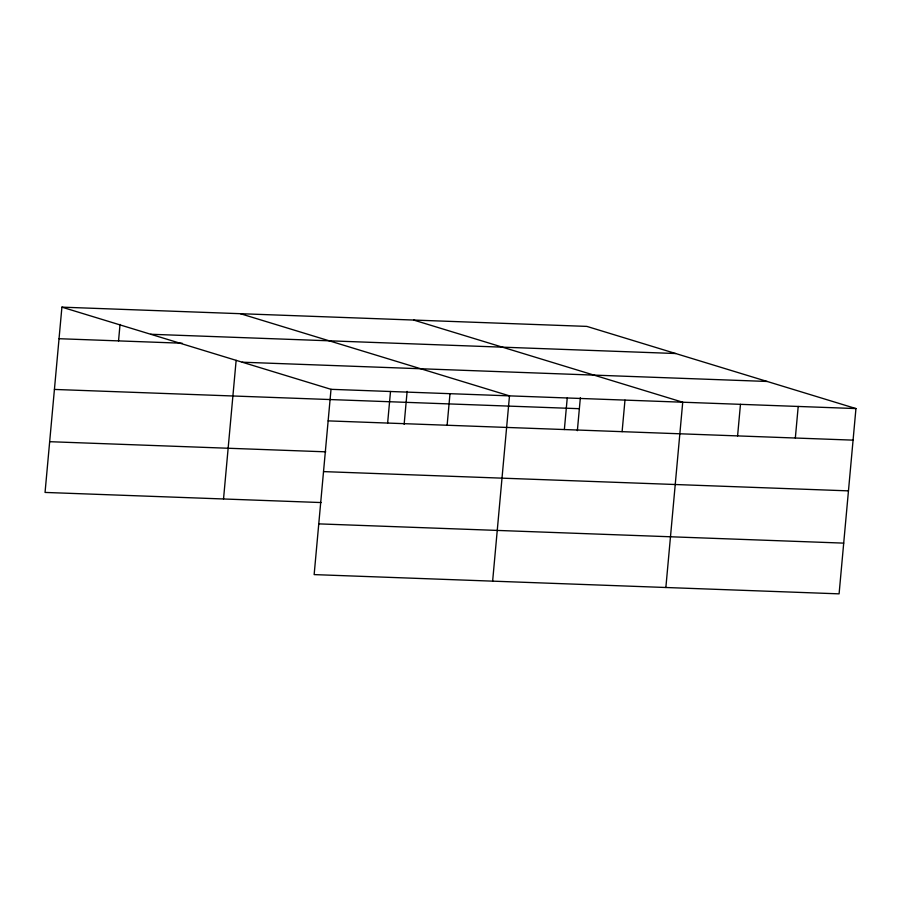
<?xml version="1.0" encoding="UTF-8"?>
<svg xmlns="http://www.w3.org/2000/svg" width="901" height="901" viewBox="0 0 901 901"><rect width="100%" height="100%" fill="white"/><g stroke="black" fill="none" stroke-linecap="round" stroke-linejoin="round"><path stroke-width="1.35" d="M61.91 307.151L331.016 389.322L314.145 574.601L839.09 593.849L855.95 408.57L586.855 326.399L61.91 307.151L45.05 492.43L321.139 502.555M118.538 340.893L120.036 324.428M223.527 498.974L236.141 360.332M387.633 423.065L390.505 391.496M404.132 424.337L407.128 391.372M447.121 425.238L449.993 393.681M492.633 581.145L509.493 395.866L240.387 313.694M564.364 429.54L567.236 397.983M577.361 430.701L580.357 397.724M622.107 431.658L624.979 400.1M665.862 587.497L682.721 402.218L413.615 320.046M737.592 435.893L740.464 404.335M795.335 438.021L798.207 406.452M150.715 334.26L675.649 353.519M59.038 338.708L182.171 343.225M242.211 362.202L767.145 381.461M331.016 389.322L855.95 408.57M54.42 389.435L579.366 408.694M328.144 420.88L853.078 440.139M49.668 441.693L325.757 451.829M323.527 471.606L848.46 490.865M318.763 523.875L843.708 543.123"/></g></svg>
